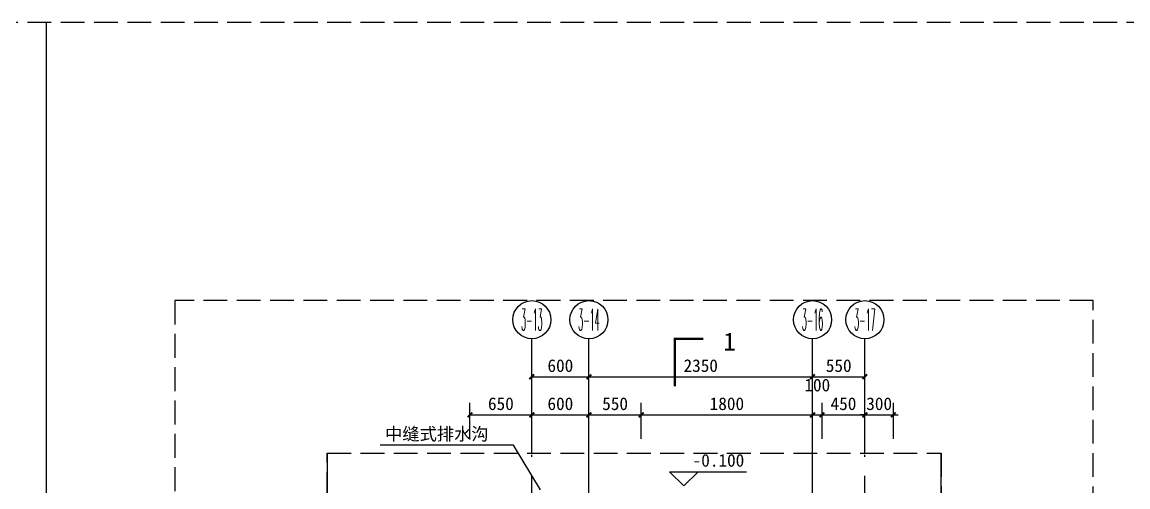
# Model space of a CAD drawing. Extents: x -10817 to 167545, y 26551 to 157048.
# Drawn here: x 24877 to 36497, y 129318 to 134198 of the extents above; entities that cross this region are included whole.
import ezdxf
from ezdxf.enums import TextEntityAlignment as Align

# ---------------------------------------------------------------- set-up
doc = ezdxf.new("R2010")
doc.units = 0
doc.header["$LTSCALE"] = 1000
doc.header["$MEASUREMENT"] = 0
doc.linetypes.add('DASH', pattern=[0.35, 0.25, -0.1])
doc.linetypes.add('DOTE', pattern=[2.42, 2, -0.2, 0.02, -0.2])
doc.layers.get('Defpoints').update_dxf_attribs({"color": 30, "linetype": 'DASH'})
for name, color, linetype in [('3#-夹层$0$A-ANNO-LEVL', 3, 'Continuous'), ('3#-夹层$0$A-ANNO-TEXT', 7, 'Continuous'), ('A-ANNO-AXIS-CIRC', 3, 'Continuous'), ('A-ANNO-AXIS-TEXT', 7, 'Continuous'), ('A-ANNO-DIMS', 3, 'Continuous'), ('A-ANNO-DOTE', 10, 'DOTE'), ('A-ANNO-NOTE', 3, 'Continuous'), ('A-ANNO-SYMB', 3, 'Continuous'), ('A-ANNO-TEXT', 7, 'Continuous'), ('AXIS_TEXT', 7, 'Continuous')]:
    doc.layers.add(name, color=color, linetype=linetype)
doc.styles.add('3#-夹层$0$_TCH_DIM', font='')
doc.styles.add('_TCH_AXIS', font='COMPLEX', dxfattribs={"bigfont": 'GBCBIG'})
doc.styles.add('_TCH_DIM', font='')
doc.styles.add('_TCH_DIM_T3', font='')
doc.styles.add('_TCH_LABEL', font='')
doc.styles.add('COMPLEX', font='COMPLEX')
doc.styles.get('3#-夹层$0$_TCH_DIM').set_extended_font_data('SimSun')
doc.styles.get('_TCH_DIM').set_extended_font_data('SimSun')
doc.styles.get('_TCH_DIM_T3').set_extended_font_data('SimSun')
doc.styles.get('_TCH_LABEL').set_extended_font_data('SimSun')
doc.dimstyles.new('_TCH_ARCH&&50', dxfattribs={"dimtxt": 132.911392, "dimasz": 50, "dimexe": 125, "dimexo": 150, "dimgap": 50, "dimtad": 1, "dimdec": 0, "dimzin": 0, "dimdsep": 46, "dimtxsty": '_TCH_DIM_T3', "dimblk": 'ARCHTICK', "dimcen": 0.09, "dimclrt": 7, "dimazin": 2, "dimtfac": 1, "dimtdec": 0, "dimtix": 1, "dimtmove": 2, "dimatfit": 3, "dimfxl": 50, "dimtolj": 1, "dimtzin": 0, "dimarcsym": 0})

# ---------------------------------------------------------------- blocks, each defined once
blk = doc.blocks.new('_ArchTick')
at = {"color": 0, "linetype": 'ByBlock', "const_width": 0.4}
blk.add_lwpolyline([(-0.5, -0.5), (0.5, 0.5)], dxfattribs=at)
blk = doc.blocks.new('*D3225')
at = {"layer": 'A-ANNO-DIMS', "color": 0, "lineweight": -2, "transparency": 16777216}
for p, q in [((33733, 129824), (33733, 130199)), ((34033, 129824), (34033, 130199)), ((33733, 130074), (33683, 130074)), ((33733, 130074), (34033, 130074)), ((34033, 130074), (34083, 130074))]:
    blk.add_line(p, q, dxfattribs=at)
at = {"layer": 'Defpoints', "color": 0, "transparency": 16777216}
for p in [(34033, 130074), (33733, 129674), (34033, 129674)]:
    blk.add_point(p, dxfattribs=at)
at = {"layer": 'A-ANNO-DIMS', "color": 0, "lineweight": -2, "transparency": 16777216, "xscale": 50, "yscale": 50, "zscale": 50}
blk.add_blockref('_ArchTick', (33733, 130074), dxfattribs=at)
at = {"layer": 'A-ANNO-DIMS', "color": 0, "lineweight": -2, "transparency": 16777216, "xscale": 50, "yscale": 50, "zscale": 50, "rotation": 180}
blk.add_blockref('_ArchTick', (34033, 130074), dxfattribs=at)
at = {"layer": 'A-ANNO-DIMS', "color": 7, "transparency": 16777216, "insert": (33883, 130190), "char_height": 132.9, "attachment_point": 5, "style": '_TCH_DIM_T3'}
blk.add_mtext('\\A1;300', dxfattribs=at)
blk = doc.blocks.new('*D3226')
at = {"layer": 'A-ANNO-DIMS', "color": 0, "lineweight": -2, "transparency": 16777216}
for p, q in [((33283, 129824), (33283, 130199)), ((33733, 129824), (33733, 130199)), ((33283, 130074), (33733, 130074))]:
    blk.add_line(p, q, dxfattribs=at)
at = {"layer": 'Defpoints', "color": 0, "transparency": 16777216}
for p in [(33733, 130074), (33283, 129674), (33733, 129674)]:
    blk.add_point(p, dxfattribs=at)
at = {"layer": 'A-ANNO-DIMS', "color": 0, "lineweight": -2, "transparency": 16777216, "xscale": 50, "yscale": 50, "zscale": 50, "rotation": 180}
blk.add_blockref('_ArchTick', (33283, 130074), dxfattribs=at)
at = {"layer": 'A-ANNO-DIMS', "color": 0, "lineweight": -2, "transparency": 16777216, "xscale": 50, "yscale": 50, "zscale": 50}
blk.add_blockref('_ArchTick', (33733, 130074), dxfattribs=at)
at = {"layer": 'A-ANNO-DIMS', "color": 7, "transparency": 16777216, "insert": (33508, 130190), "char_height": 132.9, "attachment_point": 5, "style": '_TCH_DIM_T3'}
blk.add_mtext('\\A1;450', dxfattribs=at)
blk = doc.blocks.new('*D3227')
at = {"layer": 'A-ANNO-DIMS', "color": 0, "lineweight": -2, "transparency": 16777216}
for p, q in [((33183, 129824), (33183, 130199)), ((33283, 129824), (33283, 130199)), ((33183, 130074), (33283, 130074))]:
    blk.add_line(p, q, dxfattribs=at)
at = {"layer": 'Defpoints', "color": 0, "transparency": 16777216}
for p in [(33283, 130074), (33183, 129674), (33283, 129674)]:
    blk.add_point(p, dxfattribs=at)
at = {"layer": 'A-ANNO-DIMS', "color": 0, "lineweight": -2, "transparency": 16777216, "xscale": 50, "yscale": 50, "zscale": 50, "rotation": 180}
blk.add_blockref('_ArchTick', (33183, 130074), dxfattribs=at)
at = {"layer": 'A-ANNO-DIMS', "color": 0, "lineweight": -2, "transparency": 16777216, "xscale": 50, "yscale": 50, "zscale": 50}
blk.add_blockref('_ArchTick', (33283, 130074), dxfattribs=at)
at = {"layer": 'A-ANNO-DIMS', "color": 7, "transparency": 16777216, "insert": (33233, 130386), "char_height": 132.9, "attachment_point": 5, "style": '_TCH_DIM_T3'}
blk.add_mtext('\\A1;100', dxfattribs=at)
blk = doc.blocks.new('*D3228')
at = {"layer": 'A-ANNO-DIMS', "color": 0, "lineweight": -2, "transparency": 16777216}
for p, q in [((31383, 129824), (31383, 130199)), ((33183, 129824), (33183, 130199)), ((31383, 130074), (33183, 130074))]:
    blk.add_line(p, q, dxfattribs=at)
at = {"layer": 'Defpoints', "color": 0, "transparency": 16777216}
for p in [(33183, 130074), (31383, 129674), (33183, 129674)]:
    blk.add_point(p, dxfattribs=at)
at = {"layer": 'A-ANNO-DIMS', "color": 0, "lineweight": -2, "transparency": 16777216, "xscale": 50, "yscale": 50, "zscale": 50, "rotation": 180}
blk.add_blockref('_ArchTick', (31383, 130074), dxfattribs=at)
at = {"layer": 'A-ANNO-DIMS', "color": 0, "lineweight": -2, "transparency": 16777216, "xscale": 50, "yscale": 50, "zscale": 50}
blk.add_blockref('_ArchTick', (33183, 130074), dxfattribs=at)
at = {"layer": 'A-ANNO-DIMS', "color": 7, "transparency": 16777216, "insert": (32283, 130190), "char_height": 132.9, "attachment_point": 5, "style": '_TCH_DIM_T3'}
blk.add_mtext('\\A1;1800', dxfattribs=at)
blk = doc.blocks.new('*D3229')
at = {"layer": 'A-ANNO-DIMS', "color": 0, "lineweight": -2, "transparency": 16777216}
for p, q in [((30833, 129824), (30833, 130199)), ((31383, 129824), (31383, 130199)), ((30833, 130074), (31383, 130074))]:
    blk.add_line(p, q, dxfattribs=at)
at = {"layer": 'Defpoints', "color": 0, "transparency": 16777216}
for p in [(31383, 130074), (30833, 129674), (31383, 129674)]:
    blk.add_point(p, dxfattribs=at)
at = {"layer": 'A-ANNO-DIMS', "color": 0, "lineweight": -2, "transparency": 16777216, "xscale": 50, "yscale": 50, "zscale": 50, "rotation": 180}
blk.add_blockref('_ArchTick', (30833, 130074), dxfattribs=at)
at = {"layer": 'A-ANNO-DIMS', "color": 0, "lineweight": -2, "transparency": 16777216, "xscale": 50, "yscale": 50, "zscale": 50}
blk.add_blockref('_ArchTick', (31383, 130074), dxfattribs=at)
at = {"layer": 'A-ANNO-DIMS', "color": 7, "transparency": 16777216, "insert": (31108, 130190), "char_height": 132.9, "attachment_point": 5, "style": '_TCH_DIM_T3'}
blk.add_mtext('\\A1;550', dxfattribs=at)
blk = doc.blocks.new('*D3230')
at = {"layer": 'A-ANNO-DIMS', "color": 0, "lineweight": -2, "transparency": 16777216}
for p, q in [((30233, 129824), (30233, 130199)), ((30833, 129824), (30833, 130199)), ((30233, 130074), (30833, 130074))]:
    blk.add_line(p, q, dxfattribs=at)
at = {"layer": 'Defpoints', "color": 0, "transparency": 16777216}
for p in [(30833, 130074), (30233, 129674), (30833, 129674)]:
    blk.add_point(p, dxfattribs=at)
at = {"layer": 'A-ANNO-DIMS', "color": 0, "lineweight": -2, "transparency": 16777216, "xscale": 50, "yscale": 50, "zscale": 50, "rotation": 180}
blk.add_blockref('_ArchTick', (30233, 130074), dxfattribs=at)
at = {"layer": 'A-ANNO-DIMS', "color": 0, "lineweight": -2, "transparency": 16777216, "xscale": 50, "yscale": 50, "zscale": 50}
blk.add_blockref('_ArchTick', (30833, 130074), dxfattribs=at)
at = {"layer": 'A-ANNO-DIMS', "color": 7, "transparency": 16777216, "insert": (30533, 130190), "char_height": 132.9, "attachment_point": 5, "style": '_TCH_DIM_T3'}
blk.add_mtext('\\A1;600', dxfattribs=at)
blk = doc.blocks.new('*D3231')
at = {"layer": 'A-ANNO-DIMS', "color": 0, "lineweight": -2, "transparency": 16777216}
for p, q in [((29583, 129824), (29583, 130199)), ((30233, 129824), (30233, 130199)), ((29583, 130074), (30233, 130074))]:
    blk.add_line(p, q, dxfattribs=at)
at = {"layer": 'Defpoints', "color": 0, "transparency": 16777216}
for p in [(30233, 130074), (29583, 129674), (30233, 129674)]:
    blk.add_point(p, dxfattribs=at)
at = {"layer": 'A-ANNO-DIMS', "color": 0, "lineweight": -2, "transparency": 16777216, "xscale": 50, "yscale": 50, "zscale": 50, "rotation": 180}
blk.add_blockref('_ArchTick', (29583, 130074), dxfattribs=at)
at = {"layer": 'A-ANNO-DIMS', "color": 0, "lineweight": -2, "transparency": 16777216, "xscale": 50, "yscale": 50, "zscale": 50}
blk.add_blockref('_ArchTick', (30233, 130074), dxfattribs=at)
at = {"layer": 'A-ANNO-DIMS', "color": 7, "transparency": 16777216, "insert": (29908, 130190), "char_height": 132.9, "attachment_point": 5, "style": '_TCH_DIM_T3'}
blk.add_mtext('\\A1;650', dxfattribs=at)
blk = doc.blocks.new('*D3232')
at = {"layer": 'A-ANNO-DIMS', "color": 0, "lineweight": -2, "transparency": 16777216}
for p, q in [((33183, 130224), (33183, 130599)), ((33733, 130224), (33733, 130599)), ((33183, 130474), (33733, 130474))]:
    blk.add_line(p, q, dxfattribs=at)
at = {"layer": 'Defpoints', "color": 0, "transparency": 16777216}
for p in [(33733, 130474), (33183, 130074), (33733, 130074)]:
    blk.add_point(p, dxfattribs=at)
at = {"layer": 'A-ANNO-DIMS', "color": 0, "lineweight": -2, "transparency": 16777216, "xscale": 50, "yscale": 50, "zscale": 50, "rotation": 180}
blk.add_blockref('_ArchTick', (33183, 130474), dxfattribs=at)
at = {"layer": 'A-ANNO-DIMS', "color": 0, "lineweight": -2, "transparency": 16777216, "xscale": 50, "yscale": 50, "zscale": 50}
blk.add_blockref('_ArchTick', (33733, 130474), dxfattribs=at)
at = {"layer": 'A-ANNO-DIMS', "color": 7, "transparency": 16777216, "insert": (33458, 130590), "char_height": 132.9, "attachment_point": 5, "style": '_TCH_DIM_T3'}
blk.add_mtext('\\A1;550', dxfattribs=at)
blk = doc.blocks.new('*D3233')
at = {"layer": 'A-ANNO-DIMS', "color": 0, "lineweight": -2, "transparency": 16777216}
for p, q in [((30833, 130224), (30833, 130599)), ((33183, 130224), (33183, 130599)), ((30833, 130474), (33183, 130474))]:
    blk.add_line(p, q, dxfattribs=at)
at = {"layer": 'Defpoints', "color": 0, "transparency": 16777216}
for p in [(33183, 130474), (30833, 130074), (33183, 130074)]:
    blk.add_point(p, dxfattribs=at)
at = {"layer": 'A-ANNO-DIMS', "color": 0, "lineweight": -2, "transparency": 16777216, "xscale": 50, "yscale": 50, "zscale": 50, "rotation": 180}
blk.add_blockref('_ArchTick', (30833, 130474), dxfattribs=at)
at = {"layer": 'A-ANNO-DIMS', "color": 0, "lineweight": -2, "transparency": 16777216, "xscale": 50, "yscale": 50, "zscale": 50}
blk.add_blockref('_ArchTick', (33183, 130474), dxfattribs=at)
at = {"layer": 'A-ANNO-DIMS', "color": 7, "transparency": 16777216, "insert": (32008, 130590), "char_height": 132.9, "attachment_point": 5, "style": '_TCH_DIM_T3'}
blk.add_mtext('\\A1;2350', dxfattribs=at)
blk = doc.blocks.new('*D3234')
at = {"layer": 'A-ANNO-DIMS', "color": 0, "lineweight": -2, "transparency": 16777216}
for p, q in [((30233, 130224), (30233, 130599)), ((30833, 130224), (30833, 130599)), ((30233, 130474), (30833, 130474))]:
    blk.add_line(p, q, dxfattribs=at)
at = {"layer": 'Defpoints', "color": 0, "transparency": 16777216}
for p in [(30833, 130474), (30233, 130074), (30833, 130074)]:
    blk.add_point(p, dxfattribs=at)
at = {"layer": 'A-ANNO-DIMS', "color": 0, "lineweight": -2, "transparency": 16777216, "xscale": 50, "yscale": 50, "zscale": 50, "rotation": 180}
blk.add_blockref('_ArchTick', (30233, 130474), dxfattribs=at)
at = {"layer": 'A-ANNO-DIMS', "color": 0, "lineweight": -2, "transparency": 16777216, "xscale": 50, "yscale": 50, "zscale": 50}
blk.add_blockref('_ArchTick', (30833, 130474), dxfattribs=at)
at = {"layer": 'A-ANNO-DIMS', "color": 7, "transparency": 16777216, "insert": (30533, 130590), "char_height": 132.9, "attachment_point": 5, "style": '_TCH_DIM_T3'}
blk.add_mtext('\\A1;600', dxfattribs=at)
blk = doc.blocks.new('_AXISO')
blk.add_circle((0, 0), 0.5)
at = {"layer": 'AXIS_TEXT', "style": 'COMPLEX', "width": 1.041667}
blk.add_attdef('A', text='', height=0.56, dxfattribs=at).set_placement((-0.25, -0.28), (0.25, -0.28), align=Align.FIT)

msp = doc.modelspace()

# ---------------------------------------------------------------- linework, layer by layer
msp.add_lwpolyline([(25133.1, 105498.4), (25133.1, 134198.4)])
at = {"layer": '3#-夹层$0$A-ANNO-LEVL'}
for p, q in [((31829.6, 129327.3), (31679.6, 129477.3)), ((31679.6, 129477.3), (32489.7, 129477.3)), ((31829.6, 129327.3), (31979.6, 129477.3))]:
    msp.add_line(p, q, dxfattribs=at)
at = {"layer": 'A-ANNO-AXIS-CIRC'}
for p, q in [((30233.2, 129673.5), (30233.2, 130873.5)), ((30833.2, 129673.5), (30833.2, 130873.5)), ((33183.2, 129673.5), (33183.2, 130873.5)), ((33733.2, 129673.5), (33733.2, 130873.5))]:
    msp.add_line(p, q, dxfattribs=at)
at = {"layer": 'A-ANNO-DOTE'}
for points in [[(30233.2, 120173.5), (30233.2, 130873.5)], [(30833.2, 116273.5), (30833.2, 130873.5)], [(33183.2, 116273.5), (33183.2, 130873.5)], [(33733.2, 120173.5), (33733.2, 130873.5)]]:
    msp.add_lwpolyline(points, dxfattribs=at)
at = {"layer": 'A-ANNO-NOTE'}
for p, q in [((30042.2, 129754.6), (28638.4, 129754.6)), ((30324.4, 129288.4), (30042.2, 129754.6))]:
    msp.add_line(p, q, dxfattribs=at)
at = {"layer": 'A-ANNO-SYMB', "const_width": 25}
msp.add_lwpolyline([(31734.8, 130373.5), (31734.8, 130873.5), (32034.8, 130873.5)], dxfattribs=at)
at = {"layer": 'A-ANNO-SYMB'}
for points in [[(28083.1, 129673.5), (28083.1, 119704.7), (28188.1, 119666.5), (27978.1, 119629.4), (28083.1, 119592.2), (28083.1, 109623.4)], [(34533.2, 109623.4), (34533.2, 119592.2), (34428.2, 119630.4), (34638.2, 119667.4), (34533.2, 119704.7), (34533.2, 129673.5)]]:
    msp.add_lwpolyline(points, dxfattribs=at)
at = {"layer": 'Defpoints'}
for points in [[(433.1, 134198.4), (37483.1, 134198.4), (37483.1, 105498.4), (433.1, 105498.4)], [(36133.2, 131273.5), (26483.1, 131273.5), (26483.1, 108423.4), (36133.2, 108423.4)], [(28083.1, 129673.5), (34533.2, 129673.5), (34533.2, 109623.4), (28083.1, 109623.4)]]:
    msp.add_lwpolyline(points, close=True, dxfattribs=at)

# ---------------------------------------------------------------- block references
at = {"layer": 'A-ANNO-AXIS-CIRC'}
ref = msp.add_blockref('_AXISO', (30233.2, 131073.5), dxfattribs=dict(at, xscale=400, yscale=400, zscale=400))
ref.add_attrib('A', '3-13', dxfattribs={"layer": 'A-ANNO-AXIS-TEXT', "height": 226.27, "style": '_TCH_AXIS', "width": 0.283784}).set_placement((30120, 130960.4), (30346.3, 130960.4), align=Align.FIT)
ref = msp.add_blockref('_AXISO', (30833.2, 131073.5), dxfattribs=dict(at, xscale=400, yscale=400, zscale=400))
ref.add_attrib('A', '3-14', dxfattribs={"layer": 'A-ANNO-AXIS-TEXT', "height": 226.27, "style": '_TCH_AXIS', "width": 0.276316}).set_placement((30720, 130960.4), (30946.3, 130960.4), align=Align.FIT)
ref = msp.add_blockref('_AXISO', (33183.2, 131073.5), dxfattribs=dict(at, xscale=400, yscale=400, zscale=400))
ref.add_attrib('A', '3-16', dxfattribs={"layer": 'A-ANNO-AXIS-TEXT', "height": 226.27, "style": '_TCH_AXIS', "width": 0.283784}).set_placement((33070, 130960.4), (33296.3, 130960.4), align=Align.FIT)
ref = msp.add_blockref('_AXISO', (33733.2, 131073.5), dxfattribs=dict(at, xscale=400, yscale=400, zscale=400))
ref.add_attrib('A', '3-17', dxfattribs={"layer": 'A-ANNO-AXIS-TEXT', "height": 226.27, "style": '_TCH_AXIS', "width": 0.283784}).set_placement((33620, 130960.4), (33846.3, 130960.4), align=Align.FIT)

# ---------------------------------------------------------------- texts
at = {"layer": '3#-夹层$0$A-ANNO-TEXT', "color": 7, "style": '3#-夹层$0$_TCH_DIM'}
msp.add_text('-0.100', height=132.91, dxfattribs=at).set_placement((31923.1, 129529.8))
at = {"layer": 'A-ANNO-TEXT', "color": 7}
for s, height, style, p in [('1', 189.9, '_TCH_LABEL', (32246.3, 130748.5)), ('中缝式排水沟', 132.91, '_TCH_DIM', (28690.9, 129807.1))]:
    msp.add_text(s, height=height, dxfattribs=dict(at, style=style)).set_placement(p)

# ---------------------------------------------------------------- dimensions: what is measured, and where the dimension line sits
at = {"layer": 'A-ANNO-DIMS'}
for p1, p2, picture, middle in [((30233.2, 130073.5), (30833.2, 130073.5), '*D3234', (30533.2, 130590)), ((30833.2, 130073.5), (33183.2, 130073.5), '*D3233', (32008.2, 130590)), ((33183.2, 130073.5), (33733.2, 130073.5), '*D3232', (33458.2, 130590)), ((29583.2, 129673.5), (30233.2, 129673.5), '*D3231', (29908.2, 130190)), ((30233.2, 129673.5), (30833.2, 129673.5), '*D3230', (30533.2, 130190)), ((30833.2, 129673.5), (31383.2, 129673.5), '*D3229', (31108.2, 130190)), ((31383.2, 129673.5), (33183.2, 129673.5), '*D3228', (32283.2, 130190)), ((33283.2, 129673.5), (33733.2, 129673.5), '*D3226', (33508.2, 130190)), ((33733.2, 129673.5), (34033.2, 129673.5), '*D3225', (33883.2, 130190))]:
    dim = msp.add_aligned_dim(p1=p1, p2=p2, distance=400, dimstyle='_TCH_ARCH&&50', dxfattribs=at)
    dim.commit()
    dim.dimension.update_dxf_attribs({"geometry": picture, "text_midpoint": middle})
dim = msp.add_linear_dim(base=(33283.2, 130073.5), p1=(33183.2, 129673.5), p2=(33283.2, 129673.5), angle=0, dimstyle='_TCH_ARCH&&50', dxfattribs=at)
dim.commit()
dim.dimension.update_dxf_attribs({"geometry": '*D3227', "text_midpoint": (33233.2, 130386), "dimtype": 161})

doc.saveas('drawing.dxf')
